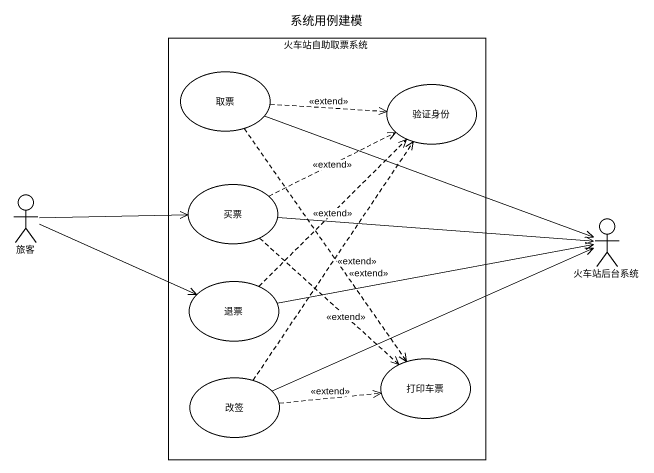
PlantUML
@startuml
title 系统用例建模
rectangle 火车站自助取票系统 {
  usecase 取票
  usecase 验证身份
  usecase 买票
  usecase 退票
  usecase 打印车票
  usecase 改签
}
actor 旅客
actor 火车站后台系统
取票 .right.> 验证身份 : <<extend>>
取票 -right-> 火车站后台系统
取票 ..> 打印车票 : <<extend>>
旅客 -right-> 买票
旅客 -right-> 退票
买票 .right.> 验证身份 : <<extend>>
买票 -right-> 火车站后台系统
买票 ..> 打印车票 : <<extend>>
退票 .up.> 验证身份 : <<extend>>
退票 -right-> 火车站后台系统
改签 .up.> 验证身份 : <<extend>>
改签 -right-> 火车站后台系统
改签 .right.> 打印车票 : <<extend>>
@enduml
